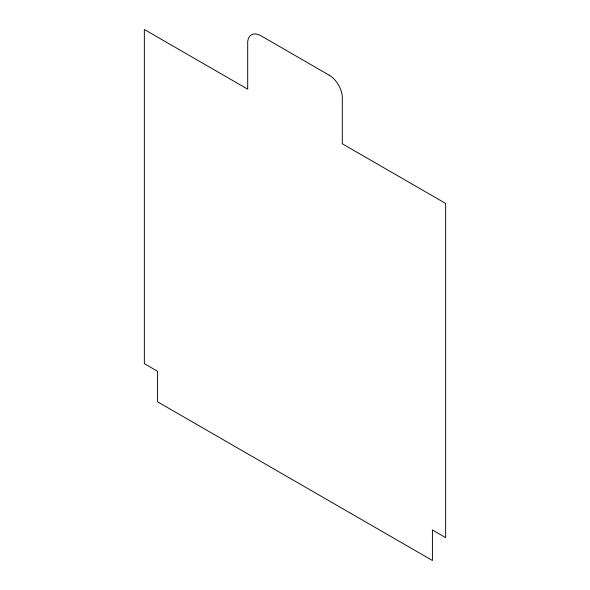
<?xml version="1.0" encoding="UTF-8"?>
<svg xmlns="http://www.w3.org/2000/svg" width="590" height="590" viewBox="0 0 590 590"><rect width="100%" height="100%" fill="white"/><g stroke="black" fill="none" stroke-linecap="round" stroke-linejoin="round"><path stroke-width="0.89" d="M329.168 75.166L260.832 35.71A18.688 10.79 60 0 0 247.689 41.787L247.689 89.156L144.358 29.5L144.358 363.669L157.574 371.294L157.574 401.812L432.426 560.5L432.426 529.982L445.642 537.615L445.642 203.447L342.311 143.79L342.311 96.413A18.688 10.79 60 0 0 329.168 75.166"/></g></svg>
